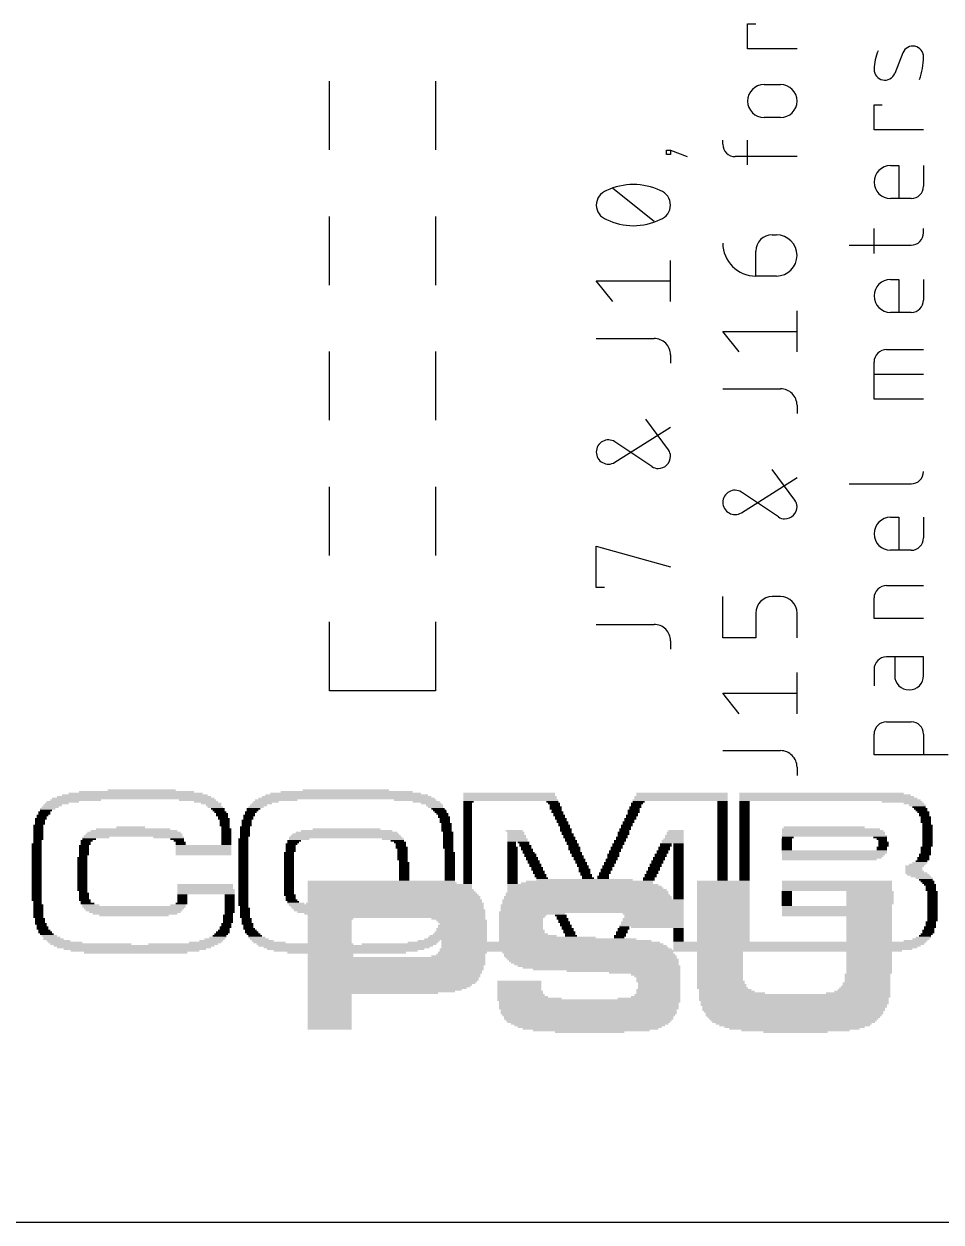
# Model space of a CAD drawing. Extents: x 0 to 94, y 0 to 124.
# Drawn here: x 64.8 to 78.61, y 0 to 18.04 of the extents above; entities that cross this region are included whole.
import ezdxf

# ---------------------------------------------------------------- set-up
doc = ezdxf.new("R2010")
doc.units = 0
doc.layers.add('20', color=30, linetype='CONTINUOUS')
doc.layers.add('21', color=253, linetype='CONTINUOUS')

# ---------------------------------------------------------------- blocks, each defined once
blk = doc.blocks.new('RECT')
blk.add_solid([(-0.5, -0.5), (0.5, -0.5), (-0.5, 0.5), (0.5, 0.5)])

msp = doc.modelspace()

# ---------------------------------------------------------------- linework, layer by layer
at = {"layer": '20'}
msp.add_line((0, 0), (94, 0), dxfattribs=at)
at = {"layer": '21'}
for p, q in [((75.6962, 17.6669), (75.6962, 18.0395)), ((75.6962, 18.0395), (75.8204, 18.0395)), ((76.4413, 17.6669), (75.6962, 17.6669)), ((78.0359, 17.6049), (77.9117, 17.2944)), ((69.4, 16.1429), (69.4, 17.1786)), ((71, 17.1786), (71, 16.1429)), ((75.9446, 17.1266), (76.1929, 17.1266)), ((77.6012, 16.4476), (77.6012, 16.8201)), ((77.6012, 16.8201), (77.7254, 16.8201)), ((76.1929, 16.6299), (75.9446, 16.6299)), ((78.3463, 16.4476), (77.6012, 16.4476)), ((75.3237, 16.2278), (75.3237, 16.2899)), ((75.6962, 15.9173), (75.6962, 16.2899)), ((74.4742, 16.0761), (74.4742, 16.1382)), ((74.4742, 16.1382), (74.5363, 16.1382)), ((74.5363, 16.0761), (74.4742, 16.0761)), ((74.5363, 16.1382), (74.5363, 16.0761)), ((74.5363, 16.1382), (74.7847, 16.0451)), ((76.4413, 16.0415), (75.51, 16.0415)), ((77.8496, 15.9073), (77.9738, 15.9073)), ((77.9738, 15.9073), (77.9738, 15.4106)), ((78.3463, 15.9073), (78.3463, 15.5968)), ((74.2879, 15.0641), (73.6671, 15.5608)), ((78.16, 15.4106), (77.8496, 15.4106)), ((69.4, 14.1071), (69.4, 15.1429)), ((71, 15.1429), (71, 14.1071)), ((76.0688, 14.8646), (76.1309, 14.8646)), ((77.6012, 14.5848), (77.6012, 14.9574)), ((78.3463, 14.8953), (78.3463, 14.9574)), ((75.8204, 14.2438), (75.8204, 14.6163)), ((77.2287, 14.709), (78.16, 14.709)), ((74.5363, 13.859), (74.5363, 14.4799)), ((73.6671, 13.859), (73.4187, 14.1695)), ((73.4187, 14.1695), (74.5363, 14.1695)), ((76.1309, 14.2438), (75.8204, 14.2438)), ((77.8496, 14.1928), (77.9738, 14.1928)), ((77.9738, 14.1928), (77.9738, 13.6961)), ((78.3463, 14.1928), (78.3463, 13.8824)), ((76.4413, 13.1008), (76.4413, 13.7216)), ((78.16, 13.6961), (77.8496, 13.6961)), ((75.5721, 13.1008), (75.3237, 13.4112)), ((75.3237, 13.4112), (76.4413, 13.4112)), ((73.4187, 13.3046), (74.2879, 13.3046)), ((69.4, 12.0714), (69.4, 13.1071)), ((71, 13.1071), (71, 12.0714)), ((74.5363, 13.0563), (74.5363, 12.9321)), ((77.7875, 13.1359), (78.3463, 13.1359)), ((77.6012, 12.3908), (77.6012, 12.9496)), ((78.3463, 12.7633), (77.6012, 12.7633)), ((75.3237, 12.5464), (76.1929, 12.5464)), ((76.4413, 12.298), (76.4413, 12.1738)), ((78.3463, 12.3908), (77.6012, 12.3908)), ((74.5053, 11.6252), (74.1638, 12.0909)), ((73.6981, 11.439), (74.5363, 11.9667)), ((74.2569, 11.3769), (73.6981, 11.7494)), ((75.6031, 10.6807), (76.4413, 11.2085)), ((76.4103, 10.867), (76.0688, 11.3326)), ((69.4, 10.0357), (69.4, 11.0714)), ((71, 11.0714), (71, 10.0357)), ((77.2287, 11.1145), (78.16, 11.1145)), ((76.1619, 10.6186), (75.6031, 10.9912)), ((77.8496, 10.6114), (77.9738, 10.6114)), ((77.9738, 10.6114), (77.9738, 10.1147)), ((78.3463, 10.6114), (78.3463, 10.301)), ((73.4187, 9.5537), (73.4187, 10.1746)), ((73.4187, 10.1746), (74.5363, 9.8642)), ((78.16, 10.1147), (77.8496, 10.1147)), ((77.7875, 9.5827), (78.3463, 9.5827)), ((73.5429, 9.5537), (73.4187, 9.5537)), ((75.3237, 8.7955), (75.3237, 9.4164)), ((76.1929, 9.4164), (76.0688, 9.4164)), ((77.6012, 9.086), (77.6012, 9.3964)), ((69.4, 8), (69.4, 9.0357)), ((71, 9.0357), (71, 8)), ((75.8204, 9.168), (75.8204, 8.7955)), ((76.4413, 8.7955), (76.4413, 9.168)), ((78.3463, 9.086), (77.6012, 9.086)), ((73.4187, 8.9993), (74.2879, 8.9993)), ((74.5363, 8.751), (74.5363, 8.6268)), ((75.8204, 8.7955), (75.3237, 8.7955)), ((78.3463, 8.5086), (77.7875, 8.5086)), ((77.9117, 8.5086), (77.9117, 8.2292)), ((78.3463, 8.2292), (78.3463, 8.5086)), ((77.6012, 8.3223), (77.6012, 8.0739)), ((76.4413, 7.6525), (76.4413, 8.2734)), ((71, 8), (69.4, 8)), ((75.5721, 7.6525), (75.3237, 7.9629)), ((75.3237, 7.9629), (76.4413, 7.9629)), ((77.7875, 7.5327), (78.16, 7.5327)), ((77.6012, 7.036), (77.6012, 7.3464)), ((78.3463, 7.3464), (78.3463, 7.036)), ((75.3237, 7.0981), (76.1929, 7.0981)), ((78.7188, 7.036), (77.6012, 7.036)), ((76.4413, 6.8497), (76.4413, 6.7255))]:
    msp.add_line(p, q, dxfattribs=at)
for centre, radius, start, end in [((78.1853, 17.5451), 0.161, 359.1803, 158.199), ((78.3063, 17.3464), 0.7051, 155.7614, 179.1803), ((77.2933, 17.5578), 1.0531, 340.2104, 359.1803), ((77.7622, 17.3542), 0.161, 179.1803, 338.199), ((75.9446, 16.8783), 0.2484, 90, 270), ((76.1929, 16.8783), 0.2484, 270, 90), ((75.51, 16.2278), 0.1863, 180, 270), ((77.8496, 15.6589), 0.2484, 90, 270), ((73.6484, 15.3125), 0.2297, 108.9225, 180), ((73.9775, 14.7019), 0.921, 90, 115.9897), ((73.9775, 14.7019), 0.921, 64.0104, 90.0001), ((74.3066, 15.3125), 0.2297, 359.9998, 71.0759), ((78.16, 15.5968), 0.1863, 270.001, 0), ((73.6484, 15.3125), 0.2297, 179.9998, 251.0761), ((74.3066, 15.3125), 0.2297, 288.9251, 360), ((73.9775, 15.923), 0.921, 244.0111, 270), ((73.9775, 15.923), 0.921, 269.9999, 295.9887), ((76.0688, 14.6163), 0.2484, 90, 180), ((76.1309, 14.5542), 0.3104, 270, 90), ((78.16, 14.8953), 0.1863, 270, 0.001), ((75.8204, 14.7405), 0.4967, 180.0004, 270), ((77.8496, 13.9444), 0.2484, 90, 270), ((78.16, 13.8824), 0.1863, 270.001, 0), ((74.2879, 13.0563), 0.2484, 359.9993, 90), ((77.7875, 12.9496), 0.1863, 89.999, 180), ((76.1929, 12.298), 0.2484, 359.9993, 90), ((73.6015, 11.5942), 0.1828, 58.1084, 179.9997), ((73.6015, 11.5942), 0.1828, 179.9997, 301.8902), ((74.3811, 11.5321), 0.1552, 359.9993, 36.8694), ((74.35, 11.5011), 0.1552, 233.1308, 270.0005), ((74.35, 11.5321), 0.1863, 270.001, 0), ((78.16, 11.3007), 0.1863, 270, 0.001), ((75.5065, 10.8359), 0.1828, 58.1084, 179.9997), ((75.5065, 10.8359), 0.1828, 179.9997, 301.8902), ((76.2861, 10.7738), 0.1552, 359.9993, 36.8694), ((76.255, 10.7738), 0.1863, 270.001, 0), ((76.255, 10.7428), 0.1552, 233.1308, 270.0005), ((77.8496, 10.3631), 0.2484, 90, 270), ((78.16, 10.301), 0.1863, 270.001, 0), ((77.7875, 9.3964), 0.1863, 89.999, 180), ((76.0688, 9.168), 0.2484, 90, 180), ((76.1929, 9.168), 0.2484, 0, 89.9986), ((74.2879, 8.751), 0.2484, 359.9993, 90), ((77.7875, 8.3223), 0.1863, 90, 179.999), ((78.129, 8.2292), 0.2173, 180, 0), ((77.7875, 7.3464), 0.1863, 89.999, 180), ((78.16, 7.3464), 0.1863, 0, 90), ((76.1929, 6.8497), 0.2484, 359.9993, 90)]:
    msp.add_arc(centre, radius, start, end, dxfattribs=at)

# ---------------------------------------------------------------- block references
at = {"layer": '21', "yscale": 0.0255}
for p, xscale in [((66.5735, 6.504), 1.02), ((69.6463, 6.504), 1.3006), ((65.3877, 6.3255), 0.4845), ((65.579, 6.351), 0.765), ((66.4459, 6.3765), 2.448), ((66.4587, 6.402), 2.3205), ((66.4715, 6.4275), 2.193), ((66.4843, 6.453), 2.0144), ((66.4969, 6.4785), 1.734), ((67.415, 6.351), 0.5611), ((67.5425, 6.3255), 0.357), ((68.4477, 6.3255), 0.3825), ((68.6007, 6.351), 0.6375), ((69.659, 6.3765), 2.652), ((69.659, 6.402), 2.55), ((69.659, 6.4275), 2.4481), ((69.6462, 6.453), 2.2695), ((69.659, 6.4785), 1.989), ((70.6917, 6.351), 0.6375), ((70.8575, 6.3255), 0.408), ((72.1069, 6.453), 1.377), ((72.1069, 6.4275), 1.377), ((72.1197, 6.402), 1.4025), ((72.1197, 6.3765), 1.4025), ((72.1325, 6.351), 1.428), ((71.495, 6.3255), 0.153), ((72.7572, 6.3255), 0.1785), ((74.0577, 6.3255), 0.1785), ((74.6825, 6.351), 1.428), ((74.6952, 6.402), 1.4025), ((74.6952, 6.3765), 1.4025), ((74.7079, 6.453), 1.377), ((74.7079, 6.4275), 1.377), ((75.32, 6.3255), 0.1529), ((75.6514, 6.3255), 0.153), ((76.8117, 6.453), 2.4735), ((76.8627, 6.4275), 2.5755), ((76.8882, 6.402), 2.6265), ((76.9137, 6.3765), 2.6775), ((76.9392, 6.351), 2.7285), ((78.023, 6.3255), 0.612), ((65.0817, 6.1215), 0.1784), ((65.1072, 6.1725), 0.1785), ((65.1072, 6.147), 0.1785), ((65.1327, 6.198), 0.1785), ((65.1583, 6.2235), 0.2296), ((65.1964, 6.249), 0.255), ((65.2347, 6.2745), 0.2805), ((65.2985, 6.3), 0.3571), ((67.6189, 6.3), 0.306), ((67.6573, 6.2745), 0.2294), ((67.6827, 6.249), 0.2295), ((67.721, 6.2235), 0.204), ((67.7337, 6.198), 0.1785), ((67.7592, 6.1725), 0.1785), ((67.7848, 6.147), 0.1784), ((67.7848, 6.1215), 0.1784), ((68.1927, 6.1215), 0.1785), ((68.2182, 6.1725), 0.1785), ((68.2054, 6.147), 0.153), ((68.2437, 6.198), 0.1785), ((68.2565, 6.2235), 0.204), ((68.2947, 6.249), 0.2295), ((68.3329, 6.2745), 0.255), ((68.3839, 6.3), 0.306), ((70.934, 6.3), 0.306), ((70.9849, 6.2745), 0.255), ((70.9977, 6.249), 0.2294), ((71.0359, 6.2235), 0.204), ((71.0615, 6.198), 0.2041), ((71.0743, 6.1725), 0.1786), ((71.0997, 6.147), 0.1785), ((71.1125, 6.1215), 0.153), ((71.4822, 6.3), 0.1275), ((71.4822, 6.2745), 0.1275), ((71.4822, 6.249), 0.1275), ((71.4822, 6.2235), 0.1275), ((71.4822, 6.198), 0.1275), ((71.4822, 6.1725), 0.1275), ((71.4822, 6.147), 0.1275), ((71.4822, 6.1215), 0.1275), ((72.7827, 6.3), 0.1785), ((72.8082, 6.249), 0.1785), ((72.8082, 6.2235), 0.1785), ((72.7955, 6.2745), 0.153), ((72.8337, 6.1725), 0.1785), ((72.821, 6.198), 0.153), ((72.8465, 6.147), 0.153), ((72.8593, 6.1215), 0.1786), ((73.9557, 6.1215), 0.1785), ((73.9813, 6.198), 0.1786), ((73.9813, 6.1725), 0.1786), ((73.9685, 6.147), 0.153), ((74.0067, 6.249), 0.1785), ((73.994, 6.2235), 0.1531), ((74.0323, 6.3), 0.1786), ((74.0195, 6.2745), 0.153), ((75.32, 6.3), 0.1529), ((75.32, 6.2745), 0.1529), ((75.32, 6.249), 0.1529), ((75.32, 6.2235), 0.1529), ((75.32, 6.198), 0.1529), ((75.32, 6.1725), 0.1529), ((75.32, 6.147), 0.1529), ((75.32, 6.1215), 0.1529), ((75.6514, 6.3), 0.153), ((75.6514, 6.2745), 0.153), ((75.6514, 6.249), 0.153), ((75.6514, 6.2235), 0.153), ((75.6514, 6.198), 0.153), ((75.6514, 6.1725), 0.153), ((75.6514, 6.147), 0.153), ((75.6514, 6.1215), 0.153), ((78.2015, 6.3), 0.306), ((78.2525, 6.2745), 0.255), ((78.278, 6.249), 0.204), ((78.3034, 6.2235), 0.204), ((78.3162, 6.198), 0.1785), ((78.3417, 6.1725), 0.1785), ((78.3544, 6.147), 0.153), ((78.3544, 6.1215), 0.153), ((65.0179, 5.9685), 0.153), ((65.0179, 5.943), 0.153), ((65.0562, 6.0705), 0.1785), ((65.0435, 6.045), 0.153), ((65.0435, 6.0195), 0.153), ((65.0435, 5.994), 0.153), ((65.069, 6.096), 0.1529), ((66.4077, 5.943), 0.4335), ((67.7974, 6.096), 0.153), ((67.8102, 6.0705), 0.1785), ((67.823, 6.045), 0.153), ((67.823, 6.0195), 0.153), ((67.823, 5.994), 0.153), ((67.823, 5.9685), 0.153), ((67.8357, 5.943), 0.1275), ((68.129, 5.943), 0.153), ((68.1544, 6.045), 0.153), ((68.1544, 6.0195), 0.153), ((68.1544, 5.994), 0.153), ((68.1544, 5.9685), 0.153), ((68.18, 6.096), 0.153), ((68.18, 6.0705), 0.153), ((71.1252, 6.096), 0.1785), ((71.138, 6.0705), 0.153), ((71.138, 6.045), 0.153), ((71.138, 6.0195), 0.153), ((71.1634, 5.994), 0.153), ((71.1634, 5.9685), 0.153), ((71.1634, 5.943), 0.153), ((71.4822, 6.096), 0.1275), ((71.4822, 6.0705), 0.1275), ((71.4822, 6.045), 0.1275), ((71.4822, 6.0195), 0.1275), ((71.4822, 5.994), 0.1275), ((71.4822, 5.9685), 0.1275), ((71.4822, 5.943), 0.1275), ((72.8847, 6.0705), 0.1785), ((72.872, 6.096), 0.1531), ((72.8975, 6.045), 0.153), ((72.9103, 6.0195), 0.1786), ((72.9357, 5.9685), 0.1785), ((72.923, 5.994), 0.1531), ((72.9485, 5.943), 0.153), ((73.8792, 5.9685), 0.1784), ((73.8665, 5.943), 0.1529), ((73.9047, 6.0195), 0.1785), ((73.892, 5.994), 0.153), ((73.9303, 6.0705), 0.1784), ((73.9175, 6.045), 0.1529), ((73.943, 6.096), 0.153), ((75.32, 6.096), 0.1529), ((75.32, 6.0705), 0.1529), ((75.32, 6.045), 0.1529), ((75.32, 6.0195), 0.1529), ((75.32, 5.994), 0.1529), ((75.32, 5.9685), 0.1529), ((75.32, 5.943), 0.1529), ((75.6514, 6.096), 0.153), ((75.6514, 6.0705), 0.153), ((75.6514, 6.045), 0.153), ((75.6514, 6.0195), 0.153), ((75.6514, 5.994), 0.153), ((75.6514, 5.9685), 0.153), ((75.6514, 5.943), 0.153), ((76.85, 5.943), 1.224), ((78.38, 6.096), 0.153), ((78.38, 6.0705), 0.153), ((78.38, 6.045), 0.153), ((78.38, 6.0195), 0.153), ((78.3927, 5.994), 0.1275), ((78.4055, 5.9685), 0.153), ((78.4055, 5.943), 0.153), ((65.0179, 5.9175), 0.153), ((65.0179, 5.892), 0.153), ((65.0179, 5.8665), 0.153), ((65.0179, 5.841), 0.153), ((65.0179, 5.8155), 0.153), ((65.0179, 5.79), 0.153), ((65.0179, 5.7645), 0.153), ((65.7829, 5.7645), 0.204), ((65.885, 5.79), 0.4081), ((66.4459, 5.8155), 1.479), ((66.4587, 5.841), 1.4535), ((66.4587, 5.8665), 1.4025), ((66.4588, 5.892), 1.3006), ((66.4459, 5.9175), 1.122), ((66.9815, 5.79), 0.459), ((67.109, 5.7645), 0.204), ((67.8484, 5.9175), 0.153), ((67.8484, 5.892), 0.153), ((67.8484, 5.8665), 0.153), ((67.8484, 5.841), 0.153), ((67.8484, 5.8155), 0.153), ((67.8484, 5.79), 0.153), ((67.8484, 5.7645), 0.153), ((68.1035, 5.7645), 0.153), ((68.129, 5.9175), 0.153), ((68.129, 5.892), 0.153), ((68.129, 5.8665), 0.153), ((68.129, 5.841), 0.153), ((68.129, 5.8155), 0.153), ((68.1162, 5.79), 0.1275), ((69.6462, 5.79), 1.7085), ((68.945, 5.7645), 0.306), ((69.6462, 5.8155), 1.6575), ((69.6462, 5.841), 1.6065), ((69.659, 5.8665), 1.53), ((69.659, 5.892), 1.377), ((69.659, 5.9175), 1.0199), ((70.3602, 5.7645), 0.3315), ((71.1634, 5.9175), 0.153), ((71.1634, 5.892), 0.153), ((71.189, 5.8665), 0.153), ((71.189, 5.841), 0.153), ((71.189, 5.8155), 0.153), ((71.189, 5.79), 0.153), ((71.189, 5.7645), 0.153), ((71.4822, 5.9175), 0.1275), ((71.4822, 5.892), 0.1275), ((71.4822, 5.8665), 0.1275), ((71.4822, 5.841), 0.1275), ((71.4822, 5.8155), 0.1275), ((71.4822, 5.79), 0.1275), ((71.4822, 5.7645), 0.1275), ((72.1835, 5.892), 0.255), ((72.209, 5.8665), 0.255), ((72.209, 5.841), 0.255), ((72.2217, 5.8155), 0.2805), ((72.2217, 5.79), 0.2805), ((72.2345, 5.7645), 0.306), ((72.9612, 5.9175), 0.1785), ((72.9612, 5.892), 0.1785), ((72.9867, 5.841), 0.1785), ((72.974, 5.8665), 0.153), ((72.9995, 5.8155), 0.153), ((73.0122, 5.79), 0.1785), ((73.025, 5.7645), 0.1529), ((73.8027, 5.79), 0.1785), ((73.79, 5.7645), 0.153), ((73.8282, 5.8665), 0.1785), ((73.8282, 5.841), 0.1785), ((73.8154, 5.8155), 0.153), ((73.8537, 5.9175), 0.1785), ((73.841, 5.892), 0.153), ((74.5804, 5.7645), 0.306), ((74.5932, 5.8155), 0.2805), ((74.5932, 5.79), 0.2805), ((74.606, 5.8665), 0.255), ((74.606, 5.841), 0.255), ((74.6187, 5.892), 0.2295), ((75.32, 5.9175), 0.1529), ((75.32, 5.892), 0.1529), ((75.32, 5.8665), 0.1529), ((75.32, 5.841), 0.1529), ((75.32, 5.8155), 0.1529), ((75.32, 5.79), 0.1529), ((75.32, 5.7645), 0.1529), ((75.6514, 5.9175), 0.153), ((75.6514, 5.892), 0.153), ((75.6514, 5.8665), 0.153), ((75.6514, 5.841), 0.153), ((75.6514, 5.8155), 0.153), ((75.6514, 5.79), 0.153), ((75.6514, 5.7645), 0.153), ((77.0029, 5.8155), 1.581), ((76.3017, 5.79), 0.1785), ((76.2889, 5.7645), 0.153), ((76.952, 5.9175), 1.479), ((76.9775, 5.892), 1.53), ((76.9902, 5.8665), 1.5555), ((76.9902, 5.841), 1.5555), ((77.6915, 5.79), 0.204), ((77.7169, 5.7645), 0.153), ((78.4055, 5.9175), 0.153), ((78.4055, 5.892), 0.153), ((78.4055, 5.8665), 0.153), ((78.4055, 5.841), 0.153), ((78.4055, 5.8155), 0.153), ((78.4055, 5.79), 0.153), ((78.4055, 5.7645), 0.153), ((64.9925, 5.688), 0.1529), ((64.9925, 5.6625), 0.1529), ((64.9925, 5.637), 0.1529), ((64.9925, 5.6115), 0.1529), ((64.9925, 5.586), 0.1529), ((65.0052, 5.739), 0.1275), ((65.0052, 5.7135), 0.1275), ((65.7065, 5.6625), 0.153), ((65.7065, 5.637), 0.153), ((65.7065, 5.6115), 0.153), ((65.7065, 5.586), 0.153), ((65.7447, 5.739), 0.1784), ((65.732, 5.7135), 0.1529), ((65.732, 5.688), 0.1529), ((67.1345, 5.739), 0.153), ((67.5042, 5.6625), 0.8415), ((67.5042, 5.637), 0.8415), ((67.5042, 5.6115), 0.8415), ((67.5042, 5.586), 0.8415), ((67.16, 5.7135), 0.153), ((67.16, 5.688), 0.153), ((67.8484, 5.739), 0.153), ((67.8484, 5.7135), 0.153), ((67.8484, 5.688), 0.153), ((68.1035, 5.739), 0.153), ((68.1035, 5.7135), 0.153), ((68.1035, 5.688), 0.153), ((68.1035, 5.6625), 0.153), ((68.1035, 5.637), 0.153), ((68.1035, 5.6115), 0.153), ((68.1035, 5.586), 0.153), ((68.8302, 5.688), 0.1785), ((68.8175, 5.6625), 0.153), ((68.8175, 5.637), 0.153), ((68.8175, 5.6115), 0.153), ((68.8175, 5.586), 0.153), ((68.8557, 5.7135), 0.1785), ((68.8685, 5.739), 0.204), ((70.424, 5.739), 0.204), ((70.4622, 5.7135), 0.1785), ((70.4877, 5.637), 0.1785), ((70.475, 5.688), 0.153), ((70.475, 5.6625), 0.153), ((70.5005, 5.6115), 0.153), ((70.5005, 5.586), 0.153), ((71.189, 5.739), 0.153), ((71.189, 5.7135), 0.153), ((71.189, 5.688), 0.153), ((71.189, 5.6625), 0.153), ((71.189, 5.637), 0.153), ((71.2017, 5.6115), 0.1275), ((71.2017, 5.586), 0.1275), ((71.4822, 5.739), 0.1275), ((71.4822, 5.7135), 0.1275), ((71.4822, 5.688), 0.1275), ((71.4822, 5.6625), 0.1275), ((71.4822, 5.637), 0.1275), ((71.4822, 5.6115), 0.1275), ((71.4822, 5.586), 0.1275), ((72.1579, 5.637), 0.153), ((72.1579, 5.6115), 0.153), ((72.1579, 5.586), 0.153), ((72.2345, 5.739), 0.306), ((72.1452, 5.7135), 0.1275), ((72.1452, 5.688), 0.1275), ((72.1452, 5.6625), 0.1275), ((72.3237, 5.7135), 0.1785), ((72.3364, 5.688), 0.153), ((72.3492, 5.6625), 0.1785), ((72.3747, 5.6115), 0.1785), ((72.362, 5.637), 0.153), ((72.3875, 5.586), 0.153), ((73.0378, 5.739), 0.1784), ((73.0504, 5.7135), 0.153), ((73.0632, 5.688), 0.1785), ((73.076, 5.6625), 0.1529), ((73.0888, 5.637), 0.1784), ((73.0888, 5.6115), 0.1784), ((73.1014, 5.586), 0.153), ((73.7007, 5.586), 0.1786), ((73.7262, 5.637), 0.1785), ((73.7135, 5.6115), 0.1531), ((73.7518, 5.688), 0.1786), ((73.739, 5.6625), 0.153), ((73.7772, 5.739), 0.1785), ((73.7645, 5.7135), 0.1531), ((74.4147, 5.586), 0.1785), ((74.4403, 5.637), 0.1784), ((74.4403, 5.6115), 0.1784), ((74.4657, 5.688), 0.1785), ((74.4657, 5.6625), 0.1785), ((74.5678, 5.739), 0.3314), ((74.5678, 5.7135), 0.3314), ((74.657, 5.688), 0.153), ((74.657, 5.6625), 0.153), ((74.657, 5.637), 0.153), ((74.657, 5.6115), 0.153), ((74.657, 5.586), 0.153), ((75.32, 5.739), 0.1529), ((75.32, 5.7135), 0.1529), ((75.32, 5.688), 0.1529), ((75.32, 5.6625), 0.1529), ((75.32, 5.637), 0.1529), ((75.32, 5.6115), 0.1529), ((75.32, 5.586), 0.1529), ((75.6514, 5.739), 0.153), ((75.6514, 5.7135), 0.153), ((75.6514, 5.688), 0.153), ((75.6514, 5.6625), 0.153), ((75.6514, 5.637), 0.153), ((75.6514, 5.6115), 0.153), ((75.6514, 5.586), 0.153), ((76.2889, 5.739), 0.153), ((76.2889, 5.7135), 0.153), ((76.2889, 5.688), 0.153), ((76.2889, 5.6625), 0.153), ((76.2889, 5.637), 0.153), ((76.2889, 5.6115), 0.153), ((77.0029, 5.586), 1.581), ((77.7169, 5.637), 0.153), ((77.7169, 5.6115), 0.153), ((77.7297, 5.739), 0.1275), ((77.7425, 5.7135), 0.153), ((77.7425, 5.688), 0.153), ((77.7425, 5.6625), 0.153), ((78.38, 5.637), 0.153), ((78.38, 5.6115), 0.153), ((78.38, 5.586), 0.153), ((78.4055, 5.739), 0.153), ((78.4055, 5.7135), 0.153), ((78.4055, 5.688), 0.153), ((78.4055, 5.6625), 0.153), ((64.9925, 5.5605), 0.1529), ((64.9925, 5.535), 0.1529), ((64.9925, 5.5095), 0.1529), ((64.9925, 5.484), 0.1529), ((64.9925, 5.4585), 0.1529), ((64.9925, 5.433), 0.1529), ((64.9925, 5.4075), 0.1529), ((65.681, 5.484), 0.153), ((65.681, 5.4585), 0.153), ((65.681, 5.433), 0.153), ((65.681, 5.4075), 0.153), ((65.7065, 5.5605), 0.153), ((65.7065, 5.535), 0.153), ((65.6937, 5.5095), 0.1275), ((67.5042, 5.5605), 0.8415), ((67.5042, 5.535), 0.8415), ((68.1035, 5.5605), 0.153), ((68.1035, 5.535), 0.153), ((68.1035, 5.5095), 0.153), ((68.1035, 5.484), 0.153), ((68.1035, 5.4585), 0.153), ((68.1035, 5.433), 0.153), ((68.1035, 5.4075), 0.153), ((68.7919, 5.5605), 0.153), ((68.7919, 5.535), 0.153), ((68.7919, 5.5095), 0.153), ((68.7919, 5.484), 0.153), ((68.7919, 5.4585), 0.153), ((68.7919, 5.433), 0.153), ((68.7919, 5.4075), 0.153), ((70.5005, 5.5605), 0.153), ((70.5005, 5.535), 0.153), ((70.5005, 5.5095), 0.153), ((70.5005, 5.484), 0.153), ((70.5005, 5.4585), 0.153), ((70.5132, 5.433), 0.1275), ((70.526, 5.4075), 0.1531), ((71.2144, 5.5605), 0.153), ((71.2144, 5.535), 0.153), ((71.2144, 5.5095), 0.153), ((71.2144, 5.484), 0.153), ((71.2144, 5.4585), 0.153), ((71.2144, 5.433), 0.153), ((71.2144, 5.4075), 0.153), ((71.4822, 5.5605), 0.1275), ((71.4822, 5.535), 0.1275), ((71.4822, 5.5095), 0.1275), ((71.4822, 5.484), 0.1275), ((71.4822, 5.4585), 0.1275), ((71.4822, 5.433), 0.1275), ((71.4822, 5.4075), 0.1275), ((72.1579, 5.5605), 0.153), ((72.1579, 5.535), 0.153), ((72.1579, 5.5095), 0.153), ((72.1579, 5.484), 0.153), ((72.1579, 5.4585), 0.153), ((72.1579, 5.433), 0.153), ((72.1579, 5.4075), 0.153), ((72.4002, 5.5605), 0.1785), ((72.4257, 5.535), 0.1785), ((72.4257, 5.5095), 0.1785), ((72.4512, 5.484), 0.1785), ((72.4512, 5.4585), 0.1785), ((72.4767, 5.433), 0.1785), ((72.4767, 5.4075), 0.1785), ((73.1142, 5.5605), 0.1785), ((73.127, 5.535), 0.153), ((73.1398, 5.5095), 0.1786), ((73.1652, 5.4585), 0.1785), ((73.1525, 5.484), 0.1531), ((73.178, 5.433), 0.153), ((73.1908, 5.4075), 0.1786), ((73.6242, 5.4075), 0.1785), ((73.6497, 5.4585), 0.1784), ((73.637, 5.433), 0.1529), ((73.6752, 5.535), 0.1785), ((73.6752, 5.5095), 0.1785), ((73.6625, 5.484), 0.153), ((73.688, 5.5605), 0.153), ((74.3382, 5.433), 0.1785), ((74.3382, 5.4075), 0.1785), ((74.3637, 5.484), 0.1785), ((74.3637, 5.4585), 0.1785), ((74.3892, 5.535), 0.1785), ((74.3892, 5.5095), 0.1785), ((74.4147, 5.5605), 0.1785), ((74.657, 5.5605), 0.153), ((74.657, 5.535), 0.153), ((74.657, 5.5095), 0.153), ((74.657, 5.484), 0.153), ((74.657, 5.4585), 0.153), ((74.657, 5.433), 0.153), ((74.657, 5.4075), 0.153), ((75.32, 5.5605), 0.1529), ((75.32, 5.535), 0.1529), ((75.32, 5.5095), 0.1529), ((75.32, 5.484), 0.1529), ((75.32, 5.4585), 0.1529), ((75.32, 5.433), 0.1529), ((75.32, 5.4075), 0.1529), ((75.6514, 5.5605), 0.153), ((75.6514, 5.535), 0.153), ((75.6514, 5.5095), 0.153), ((75.6514, 5.484), 0.153), ((75.6514, 5.4585), 0.153), ((75.6514, 5.433), 0.153), ((75.6514, 5.4075), 0.153), ((77.0029, 5.5605), 1.581), ((76.9647, 5.484), 1.5045), ((76.9902, 5.535), 1.5555), ((76.9775, 5.5095), 1.53), ((76.9265, 5.4585), 1.428), ((78.2907, 5.4075), 0.2295), ((78.3162, 5.433), 0.1785), ((78.3417, 5.484), 0.1785), ((78.3417, 5.4585), 0.1785), ((78.3672, 5.535), 0.1785), ((78.3544, 5.5095), 0.153), ((78.38, 5.5605), 0.153), ((64.9925, 5.382), 0.1529), ((64.9925, 5.3565), 0.1529), ((64.9925, 5.331), 0.1529), ((64.9925, 5.3055), 0.1529), ((64.9925, 5.28), 0.1529), ((64.9925, 5.2545), 0.1529), ((64.9925, 5.229), 0.1529), ((65.681, 5.382), 0.153), ((65.681, 5.3565), 0.153), ((65.681, 5.331), 0.153), ((65.681, 5.3055), 0.153), ((65.681, 5.28), 0.153), ((65.681, 5.2545), 0.153), ((65.681, 5.229), 0.153), ((68.1035, 5.382), 0.153), ((68.1035, 5.3565), 0.153), ((68.1035, 5.331), 0.153), ((68.1035, 5.3055), 0.153), ((68.1035, 5.28), 0.153), ((68.1035, 5.2545), 0.153), ((68.1035, 5.229), 0.153), ((68.7919, 5.382), 0.153), ((68.7919, 5.3565), 0.153), ((68.7919, 5.331), 0.153), ((68.7919, 5.3055), 0.153), ((68.7919, 5.28), 0.153), ((68.7919, 5.2545), 0.153), ((68.7919, 5.229), 0.153), ((70.526, 5.382), 0.1531), ((70.526, 5.3565), 0.1531), ((70.526, 5.331), 0.1531), ((70.526, 5.3055), 0.1531), ((70.526, 5.28), 0.1531), ((70.526, 5.2545), 0.1531), ((70.526, 5.229), 0.1531), ((71.2144, 5.382), 0.153), ((71.2144, 5.3565), 0.153), ((71.2144, 5.331), 0.153), ((71.2144, 5.3055), 0.153), ((71.2144, 5.28), 0.153), ((71.2144, 5.2545), 0.153), ((71.2144, 5.229), 0.153), ((71.4822, 5.382), 0.1275), ((71.4822, 5.3565), 0.1275), ((71.4822, 5.331), 0.1275), ((71.4822, 5.3055), 0.1275), ((71.4822, 5.28), 0.1275), ((71.4822, 5.2545), 0.1275), ((71.4822, 5.229), 0.1275), ((72.1579, 5.382), 0.153), ((72.1579, 5.3565), 0.153), ((72.1579, 5.331), 0.153), ((72.1579, 5.3055), 0.153), ((72.1579, 5.28), 0.153), ((72.1579, 5.2545), 0.153), ((72.1579, 5.229), 0.153), ((72.5022, 5.382), 0.1785), ((72.5022, 5.3565), 0.1785), ((72.5277, 5.331), 0.1785), ((72.5277, 5.3055), 0.1785), ((72.5532, 5.28), 0.1785), ((72.5532, 5.2545), 0.1785), ((72.5787, 5.229), 0.1785), ((73.2162, 5.3565), 0.1785), ((73.2035, 5.382), 0.1531), ((73.2289, 5.331), 0.153), ((73.2417, 5.3055), 0.1785), ((73.2417, 5.28), 0.1785), ((73.2672, 5.229), 0.1785), ((73.2545, 5.2545), 0.153), ((73.5477, 5.2545), 0.1785), ((73.535, 5.229), 0.153), ((73.5732, 5.3055), 0.1785), ((73.5605, 5.28), 0.153), ((73.5988, 5.3565), 0.1784), ((73.586, 5.331), 0.1529), ((73.6115, 5.382), 0.153), ((74.2362, 5.229), 0.1785), ((74.2618, 5.28), 0.1786), ((74.2618, 5.2545), 0.1786), ((74.2872, 5.331), 0.1785), ((74.2872, 5.3055), 0.1785), ((74.3128, 5.382), 0.1786), ((74.3128, 5.3565), 0.1786), ((74.657, 5.382), 0.153), ((74.657, 5.3565), 0.153), ((74.657, 5.331), 0.153), ((74.657, 5.3055), 0.153), ((74.657, 5.28), 0.153), ((74.657, 5.2545), 0.153), ((74.657, 5.229), 0.153), ((75.32, 5.382), 0.1529), ((75.32, 5.3565), 0.1529), ((75.32, 5.331), 0.1529), ((75.32, 5.3055), 0.1529), ((75.32, 5.28), 0.1529), ((75.32, 5.2545), 0.1529), ((75.32, 5.229), 0.1529), ((75.6514, 5.382), 0.153), ((75.6514, 5.3565), 0.153), ((75.6514, 5.331), 0.153), ((75.6514, 5.3055), 0.153), ((75.6514, 5.28), 0.153), ((75.6514, 5.2545), 0.153), ((75.6514, 5.229), 0.153), ((78.2397, 5.2545), 0.3315), ((78.2142, 5.3565), 0.2805), ((78.2015, 5.331), 0.255), ((78.2015, 5.3055), 0.255), ((78.2142, 5.28), 0.2805), ((78.2652, 5.229), 0.3315), ((78.2525, 5.382), 0.255), ((64.9925, 5.2035), 0.1529), ((64.9925, 5.178), 0.1529), ((64.9925, 5.1525), 0.1529), ((64.9925, 5.127), 0.1529), ((64.9925, 5.1015), 0.1529), ((64.9925, 5.076), 0.1529), ((64.9925, 5.0505), 0.1529), ((65.681, 5.2035), 0.153), ((65.681, 5.178), 0.153), ((65.681, 5.1525), 0.153), ((65.681, 5.127), 0.153), ((65.681, 5.1015), 0.153), ((65.681, 5.076), 0.153), ((65.681, 5.0505), 0.153), ((67.5298, 5.076), 0.8414), ((67.5298, 5.0505), 0.8414), ((68.1035, 5.2035), 0.153), ((68.1035, 5.178), 0.153), ((68.1035, 5.1525), 0.153), ((68.1035, 5.127), 0.153), ((68.1035, 5.1015), 0.153), ((68.1035, 5.076), 0.153), ((68.1035, 5.0505), 0.153), ((68.7919, 5.2035), 0.153), ((68.7919, 5.178), 0.153), ((68.7919, 5.1525), 0.153), ((68.7919, 5.127), 0.153), ((68.7919, 5.1015), 0.153), ((68.7919, 5.076), 0.153), ((68.7919, 5.0505), 0.153), ((70.1817, 5.127), 2.2185), ((70.1945, 5.1015), 2.244), ((70.3092, 5.076), 2.4735), ((70.3092, 5.0505), 2.4735), ((70.526, 5.2035), 0.1531), ((70.526, 5.178), 0.1531), ((70.526, 5.1525), 0.1531), ((71.2144, 5.2035), 0.153), ((71.2144, 5.178), 0.153), ((71.2144, 5.1525), 0.153), ((71.4822, 5.2035), 0.1275), ((71.4822, 5.178), 0.1275), ((71.4822, 5.1525), 0.1275), ((71.4822, 5.127), 0.1275), ((71.4822, 5.1015), 0.1275), ((72.1579, 5.2035), 0.153), ((72.1579, 5.178), 0.153), ((72.1579, 5.1525), 0.153), ((72.1579, 5.127), 0.153), ((72.1579, 5.1015), 0.153), ((73.2163, 5.076), 2.2696), ((73.2418, 5.0505), 2.3206), ((73.2799, 5.1015), 1.989), ((73.3182, 5.127), 1.9125), ((72.5787, 5.2035), 0.1785), ((72.6042, 5.178), 0.1785), ((73.2417, 5.1525), 1.4535), ((73.2799, 5.2035), 0.153), ((73.2927, 5.178), 0.1785), ((73.5222, 5.2035), 0.1785), ((73.5222, 5.178), 0.1785), ((74.2108, 5.178), 0.1784), ((74.2108, 5.1525), 0.1784), ((74.2362, 5.2035), 0.1785), ((74.657, 5.2035), 0.153), ((74.657, 5.178), 0.153), ((74.657, 5.1525), 0.153), ((74.657, 5.127), 0.153), ((74.657, 5.1015), 0.153), ((74.657, 5.076), 0.153), ((74.657, 5.0505), 0.153), ((75.3327, 5.127), 0.7905), ((75.3327, 5.1015), 0.7905), ((75.3327, 5.076), 0.7905), ((75.3327, 5.0505), 0.7905), ((75.32, 5.2035), 0.1529), ((75.32, 5.178), 0.1529), ((75.32, 5.1525), 0.1529), ((75.6514, 5.2035), 0.153), ((75.6514, 5.178), 0.153), ((75.6514, 5.1525), 0.153), ((77.0412, 5.127), 1.6575), ((77.0412, 5.1015), 1.6575), ((77.0412, 5.076), 1.6575), ((77.0412, 5.0505), 1.6575), ((78.3034, 5.2035), 0.306), ((78.3544, 5.178), 0.255), ((78.38, 5.1525), 0.204), ((78.4055, 5.127), 0.204), ((78.4182, 5.1015), 0.1785), ((78.4437, 5.076), 0.1785), ((78.4565, 5.0505), 0.153), ((64.9925, 5.025), 0.1529), ((64.9925, 4.9995), 0.1529), ((64.9925, 4.974), 0.1529), ((64.9925, 4.9485), 0.1529), ((64.9925, 4.923), 0.1529), ((64.9925, 4.8975), 0.1529), ((64.9925, 4.872), 0.1529), ((65.681, 5.025), 0.153), ((65.681, 4.9995), 0.153), ((65.6937, 4.974), 0.1275), ((65.7065, 4.9485), 0.153), ((65.7065, 4.923), 0.153), ((65.7065, 4.8975), 0.153), ((65.7065, 4.872), 0.153), ((67.5298, 5.025), 0.8414), ((67.5426, 4.9995), 0.867), ((67.5426, 4.974), 0.867), ((67.5426, 4.9485), 0.867), ((67.1856, 4.923), 0.153), ((67.1856, 4.8975), 0.153), ((67.1856, 4.872), 0.153), ((67.8995, 4.923), 0.1531), ((67.8995, 4.8975), 0.1531), ((67.8995, 4.872), 0.1531), ((68.1035, 5.025), 0.153), ((68.1035, 4.9995), 0.153), ((68.1035, 4.974), 0.153), ((68.1035, 4.9485), 0.153), ((68.1035, 4.923), 0.153), ((68.1035, 4.8975), 0.153), ((68.1035, 4.872), 0.153), ((68.7919, 5.025), 0.153), ((68.7919, 4.9995), 0.153), ((68.7919, 4.974), 0.153), ((68.7919, 4.9485), 0.153), ((68.8047, 4.923), 0.1785), ((68.8175, 4.8975), 0.153), ((68.8175, 4.872), 0.153), ((70.3092, 5.025), 2.4735), ((70.322, 4.9995), 2.499), ((70.3347, 4.974), 2.5245), ((70.3475, 4.9485), 2.55), ((70.3602, 4.923), 2.5755), ((70.373, 4.8975), 2.601), ((70.373, 4.872), 2.601), ((73.2927, 4.8975), 2.5245), ((73.2927, 4.872), 2.5245), ((73.2799, 4.9485), 2.448), ((73.2927, 4.923), 2.4735), ((73.2799, 4.9995), 2.397), ((73.2927, 4.974), 2.4225), ((73.2545, 5.025), 2.346), ((74.657, 5.025), 0.153), ((74.657, 4.9995), 0.153), ((74.657, 4.974), 0.153), ((74.657, 4.9485), 0.153), ((74.657, 4.923), 0.153), ((74.657, 4.8975), 0.153), ((74.657, 4.872), 0.153), ((75.3327, 5.025), 0.7905), ((75.3327, 4.9995), 0.7905), ((75.3327, 4.974), 0.7905), ((75.3327, 4.9485), 0.7905), ((75.3327, 4.923), 0.7905), ((75.3327, 4.8975), 0.7905), ((75.3327, 4.872), 0.7905), ((76.2889, 4.974), 0.153), ((76.2889, 4.9485), 0.153), ((76.2889, 4.923), 0.153), ((76.2889, 4.8975), 0.153), ((76.2889, 4.872), 0.153), ((77.0412, 5.025), 1.6575), ((77.0412, 4.9995), 1.6575), ((77.5384, 4.974), 0.714), ((77.5384, 4.9485), 0.714), ((77.5384, 4.923), 0.714), ((77.5384, 4.8975), 0.714), ((77.5384, 4.872), 0.714), ((78.4565, 5.025), 0.153), ((78.4565, 4.9995), 0.153), ((78.4819, 4.974), 0.153), ((78.4819, 4.9485), 0.153), ((78.4819, 4.923), 0.153), ((78.4819, 4.8975), 0.153), ((78.4819, 4.872), 0.153), ((64.9925, 4.8465), 0.1529), ((65.0179, 4.77), 0.153), ((65.0179, 4.7445), 0.153), ((65.0179, 4.719), 0.153), ((65.0179, 4.6935), 0.153), ((65.0052, 4.821), 0.1275), ((65.0052, 4.7955), 0.1275), ((65.7192, 4.8465), 0.1785), ((65.7575, 4.7955), 0.2039), ((65.732, 4.821), 0.1529), ((66.4587, 4.7445), 1.5555), ((65.8085, 4.77), 0.255), ((66.4587, 4.719), 1.5045), ((66.4587, 4.6935), 1.4535), ((67.1217, 4.77), 0.2295), ((67.1728, 4.7955), 0.1786), ((67.1856, 4.8465), 0.153), ((67.1856, 4.821), 0.153), ((67.8995, 4.8465), 0.1531), ((67.8995, 4.821), 0.1531), ((67.8995, 4.7955), 0.1531), ((67.8995, 4.77), 0.1531), ((67.8995, 4.7445), 0.1531), ((67.8995, 4.719), 0.1531), ((67.8995, 4.6935), 0.1531), ((68.1035, 4.8465), 0.153), ((68.1035, 4.821), 0.153), ((68.1035, 4.7955), 0.153), ((68.1035, 4.77), 0.153), ((68.1162, 4.7445), 0.1275), ((68.129, 4.719), 0.153), ((68.129, 4.6935), 0.153), ((68.8302, 4.8465), 0.1785), ((68.8557, 4.821), 0.1785), ((68.894, 4.7955), 0.255), ((70.2582, 4.77), 2.9325), ((70.2709, 4.7445), 2.907), ((70.2837, 4.719), 2.8815), ((70.3092, 4.6935), 2.8815), ((70.3857, 4.7955), 2.6775), ((70.3857, 4.8465), 2.6265), ((70.3857, 4.821), 2.6265), ((73.3565, 4.77), 2.754), ((73.3565, 4.7445), 2.754), ((73.3565, 4.719), 2.754), ((73.3565, 4.6935), 2.754), ((73.3692, 4.8465), 2.7285), ((73.3692, 4.821), 2.7285), ((73.3692, 4.7955), 2.7285), ((75.3327, 4.8465), 0.7905), ((75.3327, 4.821), 0.7905), ((75.3327, 4.7955), 0.7905), ((75.3327, 4.77), 0.7905), ((75.3327, 4.7445), 0.7905), ((75.3327, 4.719), 0.7905), ((75.3327, 4.6935), 0.7905), ((76.2889, 4.8465), 0.153), ((76.2889, 4.821), 0.153), ((76.2889, 4.7955), 0.153), ((76.2889, 4.77), 0.153), ((77.0412, 4.7445), 1.6575), ((77.0412, 4.719), 1.6575), ((77.0412, 4.6935), 1.6575), ((77.5384, 4.8465), 0.714), ((77.5384, 4.821), 0.714), ((77.5384, 4.7955), 0.714), ((77.5257, 4.77), 0.6885), ((78.4819, 4.8465), 0.153), ((78.4819, 4.821), 0.153), ((78.4819, 4.7955), 0.153), ((78.4819, 4.77), 0.153), ((78.4819, 4.7445), 0.153), ((78.4819, 4.719), 0.153), ((78.4819, 4.6935), 0.153), ((65.0179, 4.668), 0.153), ((65.0179, 4.6425), 0.153), ((65.0179, 4.617), 0.153), ((65.0179, 4.5915), 0.153), ((65.0435, 4.566), 0.153), ((65.0435, 4.5405), 0.153), ((65.0435, 4.515), 0.153), ((66.4715, 4.668), 1.377), ((66.4715, 4.6425), 1.2751), ((66.4588, 4.617), 1.0456), ((67.874, 4.617), 0.153), ((67.874, 4.5915), 0.153), ((67.874, 4.566), 0.153), ((67.874, 4.5405), 0.153), ((67.874, 4.515), 0.153), ((67.8995, 4.668), 0.1531), ((67.8867, 4.6425), 0.1275), ((68.129, 4.668), 0.153), ((68.129, 4.6425), 0.153), ((68.129, 4.617), 0.153), ((68.129, 4.5915), 0.153), ((68.1544, 4.566), 0.153), ((68.1544, 4.5405), 0.153), ((68.1544, 4.515), 0.153), ((70.3347, 4.668), 2.8305), ((70.3857, 4.6425), 2.7285), ((70.4112, 4.617), 2.6775), ((70.4112, 4.5915), 2.6775), ((69.4167, 4.566), 0.6885), ((69.404, 4.5405), 0.6631), ((69.404, 4.515), 0.6631), ((71.3419, 4.566), 0.816), ((71.3929, 4.5405), 0.765), ((71.4057, 4.515), 0.7395), ((73.3437, 4.668), 2.7795), ((72.2982, 4.5915), 0.6885), ((72.2854, 4.566), 0.663), ((72.2854, 4.5405), 0.663), ((72.2854, 4.515), 0.663), ((72.4513, 4.6425), 0.9946), ((72.311, 4.617), 0.714), ((72.8847, 4.617), 0.1785), ((72.8975, 4.5915), 0.153), ((72.9103, 4.566), 0.1786), ((72.9357, 4.515), 0.1785), ((72.923, 4.5405), 0.1531), ((74.2618, 4.515), 0.9434), ((74.2745, 4.6425), 0.918), ((74.2745, 4.566), 0.918), ((74.2745, 4.5405), 0.918), ((74.2873, 4.617), 0.8924), ((74.2873, 4.5915), 0.8924), ((75.3327, 4.668), 0.7905), ((75.3327, 4.6425), 0.7905), ((75.3327, 4.617), 0.7905), ((75.3327, 4.5915), 0.7905), ((75.3327, 4.566), 0.7905), ((75.3327, 4.5405), 0.7905), ((75.3327, 4.515), 0.7905), ((77.0412, 4.668), 1.6575), ((77.0412, 4.6425), 1.6575), ((77.0412, 4.617), 1.6575), ((77.5257, 4.5915), 0.6885), ((77.5257, 4.566), 0.6885), ((77.5257, 4.5405), 0.6885), ((77.5257, 4.515), 0.6885), ((78.4565, 4.515), 0.153), ((78.4819, 4.668), 0.153), ((78.4819, 4.6425), 0.153), ((78.4819, 4.617), 0.153), ((78.4819, 4.5915), 0.153), ((78.4819, 4.566), 0.153), ((78.4819, 4.5405), 0.153), ((65.0562, 4.4895), 0.1785), ((65.0817, 4.4385), 0.1784), ((65.0817, 4.413), 0.1784), ((65.069, 4.464), 0.1529), ((65.1072, 4.3875), 0.1785), ((65.12, 4.362), 0.204), ((65.1454, 4.3365), 0.204), ((67.772, 4.3365), 0.204), ((67.7975, 4.362), 0.2039), ((67.8102, 4.3875), 0.1785), ((67.8357, 4.4385), 0.1785), ((67.823, 4.413), 0.153), ((67.8484, 4.4895), 0.153), ((67.8484, 4.464), 0.153), ((68.1672, 4.4895), 0.1785), ((68.1927, 4.413), 0.1785), ((68.18, 4.464), 0.153), ((68.18, 4.4385), 0.153), ((68.2182, 4.3875), 0.1785), ((68.231, 4.362), 0.204), ((68.2565, 4.3365), 0.204), ((69.404, 4.4895), 0.6631), ((69.404, 4.464), 0.6631), ((69.404, 4.4385), 0.6631), ((69.404, 4.413), 0.6631), ((69.404, 4.3875), 0.6631), ((69.404, 4.362), 0.6631), ((69.404, 4.3365), 0.6631), ((71.3675, 4.3365), 0.816), ((71.3802, 4.362), 0.7905), ((71.3929, 4.413), 0.765), ((71.3929, 4.3875), 0.765), ((71.4057, 4.464), 0.7395), ((71.4057, 4.4385), 0.7395), ((71.4185, 4.4895), 0.714), ((72.2854, 4.4895), 0.663), ((72.2854, 4.464), 0.663), ((72.2854, 4.4385), 0.663), ((72.2854, 4.413), 0.663), ((72.2982, 4.3875), 0.6885), ((72.2982, 4.362), 0.6885), ((72.3237, 4.3365), 0.7395), ((72.9612, 4.464), 0.1785), ((72.9485, 4.4895), 0.153), ((72.9867, 4.413), 0.1785), ((72.974, 4.4385), 0.153), ((72.9995, 4.3875), 0.153), ((73.0122, 4.362), 0.1785), ((73.025, 4.3365), 0.1529), ((73.8027, 4.362), 0.1785), ((73.79, 4.3365), 0.153), ((73.8282, 4.413), 0.1785), ((73.8154, 4.3875), 0.153), ((74.249, 4.464), 0.969), ((73.841, 4.4385), 0.153), ((74.2618, 4.4895), 0.9434), ((74.3382, 4.4385), 0.7905), ((74.657, 4.413), 0.153), ((74.657, 4.3875), 0.153), ((74.657, 4.362), 0.153), ((74.657, 4.3365), 0.153), ((75.3327, 4.4895), 0.7905), ((75.3327, 4.464), 0.7905), ((75.3327, 4.4385), 0.7905), ((75.3327, 4.413), 0.7905), ((75.3327, 4.3875), 0.7905), ((75.3327, 4.362), 0.7905), ((75.3327, 4.3365), 0.7905), ((77.5257, 4.4895), 0.6885), ((77.5257, 4.464), 0.6885), ((77.5257, 4.4385), 0.6885), ((77.5257, 4.413), 0.6885), ((77.5257, 4.3875), 0.6885), ((77.5257, 4.362), 0.6885), ((77.5257, 4.3365), 0.6885), ((78.3927, 4.3365), 0.1785), ((78.4182, 4.3875), 0.1785), ((78.4182, 4.362), 0.1785), ((78.4437, 4.4385), 0.1785), ((78.431, 4.413), 0.153), ((78.4565, 4.4895), 0.153), ((78.4565, 4.464), 0.153), ((65.1837, 4.311), 0.2295), ((65.222, 4.2855), 0.255), ((65.2475, 4.26), 0.306), ((65.3239, 4.2345), 0.357), ((65.426, 4.209), 0.51), ((65.8085, 4.1835), 1.224), ((66.4587, 4.158), 2.4225), ((67.1982, 4.1835), 1.0455), ((67.5297, 4.209), 0.4845), ((67.6189, 4.2345), 0.357), ((67.67, 4.26), 0.306), ((67.721, 4.2855), 0.255), ((67.7465, 4.311), 0.204), ((68.282, 4.311), 0.204), ((68.3075, 4.2855), 0.255), ((68.3457, 4.26), 0.2805), ((68.3967, 4.2345), 0.3315), ((68.4987, 4.209), 0.4845), ((69.0342, 4.1835), 1.4535), ((69.6462, 4.158), 2.6265), ((69.404, 4.311), 0.6631), ((69.404, 4.2855), 0.6631), ((69.404, 4.26), 0.6631), ((69.404, 4.2345), 0.6631), ((69.404, 4.209), 0.6631), ((70.4494, 4.1835), 1.122), ((70.8064, 4.209), 0.459), ((70.8957, 4.2345), 0.3315), ((71.3037, 4.26), 0.9435), ((71.3293, 4.2855), 0.8924), ((71.3419, 4.311), 0.867), ((71.4312, 4.2345), 0.6885), ((72.7317, 4.209), 3.2895), ((72.7572, 4.1835), 3.3405), ((72.7827, 4.158), 3.3915), ((72.9867, 4.26), 2.0655), ((73.1014, 4.2345), 2.295), ((72.3875, 4.311), 0.867), ((72.6807, 4.2855), 1.4535), ((73.0378, 4.311), 0.1784), ((73.7772, 4.311), 0.1785), ((73.7645, 4.2855), 0.1531), ((76.4802, 4.209), 3.7995), ((76.4674, 4.1835), 3.774), ((74.657, 4.311), 0.153), ((74.657, 4.2855), 0.153), ((74.657, 4.26), 0.153), ((74.657, 4.2345), 0.153), ((76.442, 4.158), 3.723), ((75.3327, 4.311), 0.7905), ((75.3327, 4.2855), 0.7905), ((75.3327, 4.26), 0.7905), ((75.3327, 4.2345), 0.7905), ((77.5257, 4.311), 0.6885), ((77.5257, 4.2855), 0.6885), ((77.5257, 4.26), 0.6885), ((77.5257, 4.2345), 0.6885), ((78.227, 4.2345), 0.357), ((78.3034, 4.26), 0.255), ((78.3417, 4.2855), 0.2295), ((78.3672, 4.311), 0.1785), ((66.4587, 4.1325), 2.3205), ((66.4715, 4.107), 2.1421), ((66.4715, 4.0815), 1.938), ((66.4843, 4.056), 1.5556), ((69.659, 4.1325), 2.499), ((69.6462, 4.107), 2.3715), ((69.6462, 4.0815), 2.1675), ((69.659, 4.056), 1.785), ((70.4112, 3.9795), 2.6775), ((69.4167, 4.0305), 0.6885), ((69.4167, 4.005), 0.6885), ((71.3419, 4.005), 0.816), ((71.3802, 4.0305), 0.7395), ((71.4057, 4.056), 0.7395), ((72.8082, 4.107), 3.4935), ((74.5422, 4.0815), 6.9615), ((72.7955, 4.1325), 3.417), ((73.2927, 4.056), 2.5755), ((73.3182, 4.0305), 2.5755), ((73.331, 4.005), 2.601), ((73.3437, 3.9795), 2.5755), ((76.4164, 4.1325), 3.672), ((76.3782, 4.107), 3.5955), ((75.2817, 4.056), 0.6885), ((75.2817, 4.0305), 0.6885), ((75.2817, 4.005), 0.6885), ((75.2817, 3.9795), 0.6885), ((77.5257, 4.056), 0.6885), ((77.5257, 4.0305), 0.6885), ((77.5257, 4.005), 0.6885), ((77.5257, 3.9795), 0.6885), ((70.4112, 3.954), 2.6775), ((70.4112, 3.9285), 2.6775), ((70.4112, 3.903), 2.6775), ((70.4112, 3.8775), 2.6775), ((70.3984, 3.852), 2.652), ((70.3984, 3.8265), 2.652), ((70.3984, 3.801), 2.652), ((73.3692, 3.954), 2.5755), ((73.382, 3.9285), 2.55), ((73.3947, 3.903), 2.5245), ((73.4202, 3.8775), 2.4735), ((73.4585, 3.852), 2.4481), ((73.4968, 3.8265), 2.3716), ((73.5733, 3.801), 2.2186), ((75.2817, 3.954), 0.6885), ((75.2817, 3.9285), 0.6885), ((75.2817, 3.903), 0.6885), ((75.2817, 3.8775), 0.6885), ((75.2817, 3.852), 0.6885), ((75.2817, 3.8265), 0.6885), ((75.2817, 3.801), 0.6885), ((77.5257, 3.954), 0.6885), ((77.5257, 3.9285), 0.6885), ((77.5257, 3.903), 0.6885), ((77.5257, 3.8775), 0.6885), ((77.5257, 3.852), 0.6885), ((77.5257, 3.8265), 0.6885), ((77.5257, 3.801), 0.6885), ((70.3857, 3.7755), 2.6265), ((70.3857, 3.75), 2.6265), ((70.373, 3.7245), 2.601), ((70.373, 3.699), 2.601), ((70.3602, 3.6735), 2.5755), ((70.3602, 3.648), 2.5755), ((70.3475, 3.6225), 2.55), ((70.3347, 3.597), 2.5245), ((72.26, 3.6225), 0.663), ((72.26, 3.597), 0.663), ((73.8282, 3.7755), 1.7086), ((74.147, 3.75), 1.0711), ((74.3128, 3.7245), 0.7396), ((74.3383, 3.699), 0.6886), ((74.351, 3.6735), 0.6631), ((74.351, 3.648), 0.6631), ((74.351, 3.6225), 0.6631), ((74.3638, 3.597), 0.6376), ((75.2817, 3.7755), 0.6885), ((75.2817, 3.75), 0.6885), ((75.2817, 3.7245), 0.6885), ((75.2817, 3.699), 0.6885), ((75.2817, 3.6735), 0.6885), ((75.2817, 3.648), 0.6885), ((75.2944, 3.6225), 0.714), ((75.2944, 3.597), 0.714), ((77.4875, 3.597), 0.714), ((77.5002, 3.7245), 0.6885), ((77.5002, 3.699), 0.6885), ((77.5002, 3.6735), 0.6885), ((77.5002, 3.648), 0.6885), ((77.5002, 3.6225), 0.6885), ((77.5257, 3.7755), 0.6885), ((77.5257, 3.75), 0.6885), ((70.2709, 3.5205), 2.397), ((70.2327, 3.495), 2.3205), ((70.0542, 3.444), 1.9635), ((70.3092, 3.5715), 2.4735), ((70.2965, 3.546), 2.448), ((70.1817, 3.4695), 2.2185), ((69.404, 3.4185), 0.6631), ((72.2727, 3.4695), 0.6885), ((72.2727, 3.444), 0.6885), ((72.2854, 3.4185), 0.714), ((72.26, 3.5715), 0.663), ((72.26, 3.546), 0.663), ((72.26, 3.5205), 0.663), ((72.26, 3.495), 0.663), ((74.3383, 3.4185), 0.6886), ((74.351, 3.495), 0.6631), ((74.351, 3.4695), 0.6631), ((74.351, 3.444), 0.6631), ((74.3638, 3.5715), 0.6376), ((74.3638, 3.546), 0.6376), ((74.3638, 3.5205), 0.6376), ((75.3072, 3.5715), 0.7395), ((75.3072, 3.546), 0.7395), ((75.32, 3.5205), 0.765), ((75.3582, 3.495), 0.7904), ((75.3838, 3.4695), 0.8415), ((75.4603, 3.444), 0.9944), ((76.4038, 3.4185), 2.8814), ((77.3599, 3.444), 0.969), ((77.4237, 3.4695), 0.8415), ((77.4492, 3.495), 0.7905), ((77.462, 3.5205), 0.765), ((77.4747, 3.546), 0.7395), ((77.4875, 3.5715), 0.714), ((69.404, 3.393), 0.6631), ((69.404, 3.3675), 0.6631), ((69.404, 3.342), 0.6631), ((69.404, 3.3165), 0.6631), ((69.404, 3.291), 0.6631), ((69.404, 3.2655), 0.6631), ((69.404, 3.24), 0.6631), ((73.3055, 3.342), 2.7541), ((72.311, 3.393), 0.765), ((72.413, 3.3675), 0.969), ((73.3183, 3.3165), 2.7286), ((73.3055, 3.291), 2.703), ((73.3055, 3.2655), 2.703), ((73.3055, 3.24), 2.703), ((74.2108, 3.3675), 0.9436), ((74.3128, 3.393), 0.7396), ((76.4038, 3.393), 2.8814), ((76.391, 3.3675), 2.8559), ((76.391, 3.342), 2.8559), ((76.4037, 3.3165), 2.8305), ((76.4037, 3.291), 2.8305), ((76.391, 3.2655), 2.805), ((76.4037, 3.24), 2.7795), ((69.404, 3.2145), 0.6631), ((69.404, 3.189), 0.6631), ((69.404, 3.1635), 0.6631), ((69.404, 3.138), 0.6631), ((69.404, 3.1125), 0.6631), ((69.404, 3.087), 0.6631), ((69.404, 3.0615), 0.6631), ((73.3055, 3.2145), 2.703), ((73.3055, 3.189), 2.652), ((73.3055, 3.1635), 2.652), ((73.3055, 3.138), 2.652), ((73.3055, 3.1125), 2.601), ((73.3055, 3.087), 2.55), ((73.3055, 3.0615), 2.55), ((76.391, 3.2145), 2.754), ((76.391, 3.189), 2.754), ((76.391, 3.1635), 2.703), ((76.4037, 3.138), 2.6775), ((76.391, 3.1125), 2.652), ((76.391, 3.087), 2.601), ((76.391, 3.0615), 2.55), ((69.404, 3.036), 0.6631), ((69.404, 3.0105), 0.6631), ((69.404, 2.985), 0.6631), ((69.404, 2.9595), 0.6631), ((69.404, 2.934), 0.6631), ((69.404, 2.9085), 0.6631), ((73.3055, 3.036), 2.499), ((73.3055, 3.0105), 2.448), ((73.3182, 2.985), 2.3715), ((73.3182, 2.9595), 2.2695), ((73.3183, 2.934), 2.1676), ((73.331, 2.9085), 2.0401), ((73.3437, 2.883), 1.7595), ((76.391, 3.036), 2.499), ((76.391, 3.0105), 2.448), ((76.391, 2.985), 2.346), ((76.4038, 2.9595), 2.2696), ((76.4037, 2.934), 2.1165), ((76.4037, 2.9085), 1.9635), ((76.4164, 2.883), 1.632), ((73.3183, 2.8575), 1.0456), ((76.4164, 2.8575), 0.969)]:
    msp.add_blockref('RECT', p, dxfattribs=dict(at, xscale=xscale))

doc.saveas('drawing.dxf')
